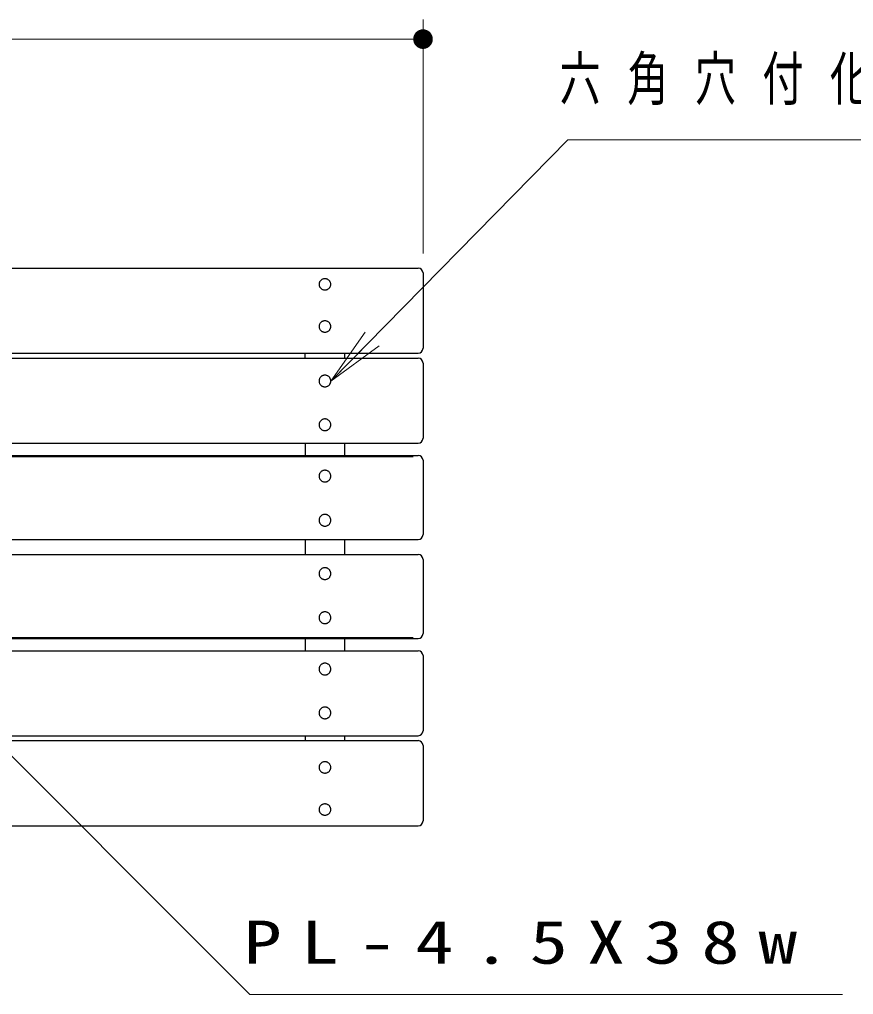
# Model space of a CAD drawing. Units: millimetres on the paper, scale 1:20. Extents: x -365 to 10, y -38 to 257.
# Drawn here: x -225.33 to -182.83, y 163.26 to 212.94 of the extents above; entities that cross this region are included whole.
import ezdxf

# ---------------------------------------------------------------- set-up
doc = ezdxf.new("R2010")
doc.units = ezdxf.units.MM
doc.layers.add('LY_1', color=4, linetype='Continuous', lineweight=25)
doc.styles.add('ＭＳ ゴシック', font='')
doc.styles.get('ＭＳ ゴシック').set_extended_font_data('MS Gothic')

# ---------------------------------------------------------------- blocks, each defined once
blk = doc.blocks.new('filled_dot')
at = {"color": 0, "linetype": 'Continuous', "lineweight": -2, "const_width": 1.25}
blk.add_lwpolyline([(-0.625, 0, 1), (0.625, 0, 1)], format="xyb", close=True, dxfattribs=at)

msp = doc.modelspace()

# ---------------------------------------------------------------- linework, layer by layer
at = {"layer": 'LY_1', "color": 7, "lineweight": 13}
for p, q in [((-204.767, 201.024), (-204.767, 212.939)), ((-294.767, 211.939), (-204.767, 211.939)), ((-209.467, 194.519), (-207.72, 197.009)), ((-209.467, 194.519), (-207.364, 196.658)), ((-207.007, 196.307), (-209.467, 194.519))]:
    msp.add_line(p, q, dxfattribs=at)
at = {"layer": 'LY_1'}
for p, q in [((-294.517, 200.274), (-205.017, 200.274)), ((-204.767, 200.024), (-204.767, 196.184)), ((-294.517, 195.934), (-205.017, 195.934)), ((-294.517, 195.682), (-205.017, 195.682)), ((-204.767, 195.432), (-204.767, 191.603)), ((-294.517, 191.353), (-205.017, 191.353)), ((-210.767, 191.353), (-210.767, 190.729)), ((-208.767, 191.353), (-208.767, 190.729)), ((-294.517, 190.729), (-205.017, 190.729)), ((-204.767, 190.479), (-204.767, 186.696)), ((-294.517, 186.446), (-205.017, 186.446)), ((-210.767, 186.446), (-210.767, 185.681)), ((-208.767, 186.446), (-208.767, 185.681)), ((-294.517, 185.681), (-205.017, 185.681)), ((-204.767, 185.431), (-204.767, 181.649)), ((-294.517, 181.399), (-205.017, 181.399)), ((-294.517, 180.774), (-205.017, 180.774)), ((-204.767, 180.524), (-204.767, 176.696)), ((-294.517, 176.446), (-205.017, 176.446)), ((-294.517, 176.193), (-205.017, 176.193)), ((-204.767, 175.943), (-204.767, 172.103)), ((-294.517, 171.853), (-205.017, 171.853))]:
    msp.add_line(p, q, dxfattribs=at)
at = {"layer": 'LY_1', "color": 7}
for p, q in [((-210.767, 195.682), (-210.767, 195.934)), ((-208.767, 195.934), (-208.767, 195.682)), ((-294.267, 190.671), (-205.267, 190.671)), ((-294.267, 181.456), (-205.267, 181.456)), ((-210.767, 181.399), (-210.767, 180.774)), ((-208.767, 181.399), (-208.767, 180.774)), ((-210.767, 176.446), (-210.767, 176.193)), ((-208.767, 176.446), (-208.767, 176.193))]:
    msp.add_line(p, q, dxfattribs=at)
at = {"layer": 'LY_1', "color": 7, "lineweight": 13}
for points in [[(-209.467, 194.519), (-197.391, 206.8), (-149.336, 206.8)], [(-228.732, 178.396), (-213.594, 163.259), (-183.39, 163.259)]]:
    msp.add_lwpolyline(points, dxfattribs=at)
at = {"layer": 'LY_1'}
for points in [[(-209.467, 199.445), (-209.469, 199.47), (-209.472, 199.495), (-209.478, 199.519), (-209.485, 199.543), (-209.495, 199.566), (-209.508, 199.588), (-209.522, 199.609), (-209.538, 199.629), (-209.555, 199.648), (-209.575, 199.664), (-209.595, 199.68), (-209.617, 199.693), (-209.641, 199.705), (-209.665, 199.714), (-209.69, 199.722), (-209.715, 199.727), (-209.741, 199.73), (-209.767, 199.731), (-209.794, 199.73), (-209.819, 199.727), (-209.845, 199.722), (-209.87, 199.714), (-209.894, 199.705), (-209.917, 199.693), (-209.939, 199.68), (-209.96, 199.664), (-209.979, 199.648), (-209.997, 199.629), (-210.013, 199.609), (-210.027, 199.588), (-210.039, 199.566), (-210.049, 199.543), (-210.057, 199.519), (-210.063, 199.495), (-210.066, 199.47), (-210.067, 199.445), (-210.066, 199.42), (-210.063, 199.395), (-210.057, 199.371), (-210.049, 199.347), (-210.039, 199.324), (-210.027, 199.302), (-210.013, 199.281), (-209.997, 199.261), (-209.979, 199.243), (-209.96, 199.226), (-209.939, 199.21), (-209.917, 199.197), (-209.894, 199.186), (-209.87, 199.176), (-209.845, 199.168), (-209.819, 199.163), (-209.794, 199.16), (-209.767, 199.159), (-209.741, 199.16), (-209.715, 199.163), (-209.69, 199.168), (-209.665, 199.176), (-209.641, 199.186), (-209.617, 199.197), (-209.595, 199.21), (-209.575, 199.226), (-209.555, 199.243), (-209.538, 199.261), (-209.522, 199.281), (-209.508, 199.302), (-209.495, 199.324), (-209.485, 199.347), (-209.478, 199.371), (-209.472, 199.395), (-209.469, 199.42)], [(-209.467, 197.297), (-209.469, 197.322), (-209.472, 197.347), (-209.478, 197.371), (-209.485, 197.395), (-209.495, 197.418), (-209.508, 197.44), (-209.522, 197.461), (-209.538, 197.481), (-209.555, 197.5), (-209.575, 197.517), (-209.595, 197.532), (-209.617, 197.545), (-209.641, 197.557), (-209.665, 197.566), (-209.69, 197.574), (-209.715, 197.579), (-209.741, 197.582), (-209.767, 197.584), (-209.794, 197.582), (-209.819, 197.579), (-209.845, 197.574), (-209.87, 197.566), (-209.894, 197.557), (-209.917, 197.545), (-209.939, 197.532), (-209.96, 197.517), (-209.979, 197.5), (-209.997, 197.481), (-210.013, 197.461), (-210.027, 197.44), (-210.039, 197.418), (-210.049, 197.395), (-210.057, 197.371), (-210.063, 197.347), (-210.066, 197.322), (-210.067, 197.297), (-210.066, 197.272), (-210.063, 197.247), (-210.057, 197.223), (-210.049, 197.199), (-210.039, 197.176), (-210.027, 197.154), (-210.013, 197.133), (-209.997, 197.113), (-209.979, 197.095), (-209.96, 197.078), (-209.939, 197.063), (-209.917, 197.049), (-209.894, 197.038), (-209.87, 197.028), (-209.845, 197.021), (-209.819, 197.015), (-209.794, 197.012), (-209.767, 197.011), (-209.741, 197.012), (-209.715, 197.015), (-209.69, 197.021), (-209.665, 197.028), (-209.641, 197.038), (-209.617, 197.049), (-209.595, 197.063), (-209.575, 197.078), (-209.555, 197.095), (-209.538, 197.113), (-209.522, 197.133), (-209.508, 197.154), (-209.495, 197.176), (-209.485, 197.199), (-209.478, 197.223), (-209.472, 197.247), (-209.469, 197.272)], [(-209.467, 194.519), (-209.469, 194.545), (-209.472, 194.571), (-209.478, 194.596), (-209.485, 194.621), (-209.495, 194.645), (-209.508, 194.668), (-209.522, 194.69), (-209.538, 194.71), (-209.555, 194.729), (-209.575, 194.747), (-209.595, 194.763), (-209.617, 194.777), (-209.641, 194.789), (-209.665, 194.799), (-209.69, 194.807), (-209.715, 194.812), (-209.741, 194.816), (-209.767, 194.817), (-209.794, 194.816), (-209.819, 194.812), (-209.845, 194.807), (-209.87, 194.799), (-209.894, 194.789), (-209.917, 194.777), (-209.939, 194.763), (-209.96, 194.747), (-209.979, 194.729), (-209.997, 194.71), (-210.013, 194.69), (-210.027, 194.668), (-210.039, 194.645), (-210.049, 194.621), (-210.057, 194.596), (-210.063, 194.571), (-210.066, 194.545), (-210.067, 194.519), (-210.066, 194.493), (-210.063, 194.467), (-210.057, 194.442), (-210.049, 194.417), (-210.039, 194.393), (-210.027, 194.37), (-210.013, 194.348), (-209.997, 194.328), (-209.979, 194.309), (-209.96, 194.291), (-209.939, 194.275), (-209.917, 194.261), (-209.894, 194.249), (-209.87, 194.239), (-209.845, 194.232), (-209.819, 194.226), (-209.794, 194.223), (-209.767, 194.221), (-209.741, 194.223), (-209.715, 194.226), (-209.69, 194.232), (-209.665, 194.239), (-209.641, 194.249), (-209.617, 194.261), (-209.595, 194.275), (-209.575, 194.291), (-209.555, 194.309), (-209.538, 194.328), (-209.522, 194.348), (-209.508, 194.37), (-209.495, 194.393), (-209.485, 194.417), (-209.478, 194.442), (-209.472, 194.467), (-209.469, 194.493)], [(-209.467, 192.287), (-209.469, 192.313), (-209.472, 192.338), (-209.478, 192.364), (-209.485, 192.389), (-209.495, 192.413), (-209.508, 192.436), (-209.522, 192.457), (-209.538, 192.478), (-209.555, 192.497), (-209.575, 192.515), (-209.595, 192.531), (-209.617, 192.545), (-209.641, 192.557), (-209.665, 192.566), (-209.69, 192.574), (-209.715, 192.58), (-209.741, 192.583), (-209.767, 192.584), (-209.794, 192.583), (-209.819, 192.58), (-209.845, 192.574), (-209.87, 192.566), (-209.894, 192.557), (-209.917, 192.545), (-209.939, 192.531), (-209.96, 192.515), (-209.979, 192.497), (-209.997, 192.478), (-210.013, 192.457), (-210.027, 192.436), (-210.039, 192.413), (-210.049, 192.389), (-210.057, 192.364), (-210.063, 192.338), (-210.066, 192.313), (-210.067, 192.287), (-210.066, 192.261), (-210.063, 192.235), (-210.057, 192.21), (-210.049, 192.185), (-210.039, 192.161), (-210.027, 192.138), (-210.013, 192.116), (-209.997, 192.095), (-209.979, 192.076), (-209.96, 192.059), (-209.939, 192.043), (-209.917, 192.029), (-209.894, 192.017), (-209.87, 192.007), (-209.845, 191.999), (-209.819, 191.994), (-209.794, 191.99), (-209.767, 191.989), (-209.741, 191.99), (-209.715, 191.994), (-209.69, 191.999), (-209.665, 192.007), (-209.641, 192.017), (-209.617, 192.029), (-209.595, 192.043), (-209.575, 192.059), (-209.555, 192.076), (-209.538, 192.095), (-209.522, 192.116), (-209.508, 192.138), (-209.495, 192.161), (-209.485, 192.185), (-209.478, 192.21), (-209.472, 192.235), (-209.469, 192.261)], [(-209.467, 189.672), (-209.469, 189.698), (-209.472, 189.724), (-209.478, 189.75), (-209.485, 189.775), (-209.495, 189.799), (-209.508, 189.822), (-209.522, 189.844), (-209.538, 189.865), (-209.555, 189.884), (-209.575, 189.902), (-209.595, 189.918), (-209.617, 189.932), (-209.641, 189.944), (-209.665, 189.954), (-209.69, 189.962), (-209.715, 189.967), (-209.741, 189.971), (-209.767, 189.972), (-209.794, 189.971), (-209.819, 189.967), (-209.845, 189.962), (-209.87, 189.954), (-209.894, 189.944), (-209.917, 189.932), (-209.939, 189.918), (-209.96, 189.902), (-209.979, 189.884), (-209.997, 189.865), (-210.013, 189.844), (-210.027, 189.822), (-210.039, 189.799), (-210.049, 189.775), (-210.057, 189.75), (-210.063, 189.724), (-210.066, 189.698), (-210.067, 189.672), (-210.066, 189.646), (-210.063, 189.62), (-210.057, 189.595), (-210.049, 189.57), (-210.039, 189.546), (-210.027, 189.522), (-210.013, 189.5), (-209.997, 189.48), (-209.979, 189.46), (-209.96, 189.443), (-209.939, 189.427), (-209.917, 189.413), (-209.894, 189.401), (-209.87, 189.391), (-209.845, 189.383), (-209.819, 189.377), (-209.794, 189.374), (-209.767, 189.373), (-209.741, 189.374), (-209.715, 189.377), (-209.69, 189.383), (-209.665, 189.391), (-209.641, 189.401), (-209.617, 189.413), (-209.595, 189.427), (-209.575, 189.443), (-209.555, 189.46), (-209.538, 189.48), (-209.522, 189.5), (-209.508, 189.522), (-209.495, 189.546), (-209.485, 189.57), (-209.478, 189.595), (-209.472, 189.62), (-209.469, 189.646)], [(-209.467, 187.424), (-209.469, 187.45), (-209.472, 187.476), (-209.478, 187.502), (-209.485, 187.527), (-209.495, 187.551), (-209.508, 187.574), (-209.522, 187.596), (-209.538, 187.617), (-209.555, 187.636), (-209.575, 187.654), (-209.595, 187.67), (-209.617, 187.684), (-209.641, 187.696), (-209.665, 187.706), (-209.69, 187.714), (-209.715, 187.72), (-209.741, 187.723), (-209.767, 187.724), (-209.794, 187.723), (-209.819, 187.72), (-209.845, 187.714), (-209.87, 187.706), (-209.894, 187.696), (-209.917, 187.684), (-209.939, 187.67), (-209.96, 187.654), (-209.979, 187.636), (-209.997, 187.617), (-210.013, 187.596), (-210.027, 187.574), (-210.039, 187.551), (-210.049, 187.527), (-210.057, 187.502), (-210.063, 187.476), (-210.066, 187.45), (-210.067, 187.424), (-210.066, 187.398), (-210.063, 187.372), (-210.057, 187.347), (-210.049, 187.322), (-210.039, 187.298), (-210.027, 187.274), (-210.013, 187.252), (-209.997, 187.232), (-209.979, 187.212), (-209.96, 187.195), (-209.939, 187.179), (-209.917, 187.165), (-209.894, 187.153), (-209.87, 187.143), (-209.845, 187.135), (-209.819, 187.129), (-209.794, 187.126), (-209.767, 187.125), (-209.741, 187.126), (-209.715, 187.129), (-209.69, 187.135), (-209.665, 187.143), (-209.641, 187.153), (-209.617, 187.165), (-209.595, 187.179), (-209.575, 187.195), (-209.555, 187.212), (-209.538, 187.232), (-209.522, 187.252), (-209.508, 187.274), (-209.495, 187.298), (-209.485, 187.322), (-209.478, 187.347), (-209.472, 187.372), (-209.469, 187.398)], [(-209.467, 184.703), (-209.469, 184.729), (-209.472, 184.755), (-209.478, 184.781), (-209.485, 184.806), (-209.495, 184.83), (-209.508, 184.853), (-209.522, 184.875), (-209.538, 184.896), (-209.555, 184.915), (-209.575, 184.933), (-209.595, 184.949), (-209.617, 184.963), (-209.641, 184.975), (-209.665, 184.985), (-209.69, 184.993), (-209.715, 184.998), (-209.741, 185.002), (-209.767, 185.003), (-209.794, 185.002), (-209.819, 184.998), (-209.845, 184.993), (-209.87, 184.985), (-209.894, 184.975), (-209.917, 184.963), (-209.939, 184.949), (-209.96, 184.933), (-209.979, 184.915), (-209.997, 184.896), (-210.013, 184.875), (-210.027, 184.853), (-210.039, 184.83), (-210.049, 184.806), (-210.057, 184.781), (-210.063, 184.755), (-210.066, 184.729), (-210.067, 184.703), (-210.066, 184.677), (-210.063, 184.651), (-210.057, 184.626), (-210.049, 184.601), (-210.039, 184.576), (-210.027, 184.553), (-210.013, 184.531), (-209.997, 184.51), (-209.979, 184.491), (-209.96, 184.474), (-209.939, 184.458), (-209.917, 184.444), (-209.894, 184.432), (-209.87, 184.422), (-209.845, 184.414), (-209.819, 184.408), (-209.794, 184.405), (-209.767, 184.403), (-209.741, 184.405), (-209.715, 184.408), (-209.69, 184.414), (-209.665, 184.422), (-209.641, 184.432), (-209.617, 184.444), (-209.595, 184.458), (-209.575, 184.474), (-209.555, 184.491), (-209.538, 184.51), (-209.522, 184.531), (-209.508, 184.553), (-209.495, 184.576), (-209.485, 184.601), (-209.478, 184.626), (-209.472, 184.651), (-209.469, 184.677)], [(-209.467, 182.455), (-209.469, 182.481), (-209.472, 182.507), (-209.478, 182.533), (-209.485, 182.558), (-209.495, 182.582), (-209.508, 182.605), (-209.522, 182.627), (-209.538, 182.648), (-209.555, 182.667), (-209.575, 182.685), (-209.595, 182.701), (-209.617, 182.715), (-209.641, 182.727), (-209.665, 182.737), (-209.69, 182.745), (-209.715, 182.75), (-209.741, 182.754), (-209.767, 182.755), (-209.794, 182.754), (-209.819, 182.75), (-209.845, 182.745), (-209.87, 182.737), (-209.894, 182.727), (-209.917, 182.715), (-209.939, 182.701), (-209.96, 182.685), (-209.979, 182.667), (-209.997, 182.648), (-210.013, 182.627), (-210.027, 182.605), (-210.039, 182.582), (-210.049, 182.558), (-210.057, 182.533), (-210.063, 182.507), (-210.066, 182.481), (-210.067, 182.455), (-210.066, 182.429), (-210.063, 182.403), (-210.057, 182.378), (-210.049, 182.353), (-210.039, 182.329), (-210.027, 182.305), (-210.013, 182.283), (-209.997, 182.263), (-209.979, 182.243), (-209.96, 182.226), (-209.939, 182.21), (-209.917, 182.196), (-209.894, 182.184), (-209.87, 182.174), (-209.845, 182.166), (-209.819, 182.16), (-209.794, 182.157), (-209.767, 182.155), (-209.741, 182.157), (-209.715, 182.16), (-209.69, 182.166), (-209.665, 182.174), (-209.641, 182.184), (-209.617, 182.196), (-209.595, 182.21), (-209.575, 182.226), (-209.555, 182.243), (-209.538, 182.263), (-209.522, 182.283), (-209.508, 182.305), (-209.495, 182.329), (-209.485, 182.353), (-209.478, 182.378), (-209.472, 182.403), (-209.469, 182.429)], [(-209.467, 179.841), (-209.469, 179.867), (-209.472, 179.892), (-209.478, 179.918), (-209.485, 179.943), (-209.495, 179.967), (-209.508, 179.99), (-209.522, 180.011), (-209.538, 180.032), (-209.555, 180.051), (-209.575, 180.069), (-209.595, 180.085), (-209.617, 180.098), (-209.641, 180.11), (-209.665, 180.12), (-209.69, 180.128), (-209.715, 180.134), (-209.741, 180.137), (-209.767, 180.138), (-209.794, 180.137), (-209.819, 180.134), (-209.845, 180.128), (-209.87, 180.12), (-209.894, 180.11), (-209.917, 180.098), (-209.939, 180.085), (-209.96, 180.069), (-209.979, 180.051), (-209.997, 180.032), (-210.013, 180.011), (-210.027, 179.99), (-210.039, 179.967), (-210.049, 179.943), (-210.057, 179.918), (-210.063, 179.892), (-210.066, 179.867), (-210.067, 179.841), (-210.066, 179.815), (-210.063, 179.789), (-210.057, 179.764), (-210.049, 179.739), (-210.039, 179.715), (-210.027, 179.692), (-210.013, 179.67), (-209.997, 179.649), (-209.979, 179.63), (-209.96, 179.613), (-209.939, 179.597), (-209.917, 179.583), (-209.894, 179.571), (-209.87, 179.561), (-209.845, 179.553), (-209.819, 179.548), (-209.794, 179.544), (-209.767, 179.543), (-209.741, 179.544), (-209.715, 179.548), (-209.69, 179.553), (-209.665, 179.561), (-209.641, 179.571), (-209.617, 179.583), (-209.595, 179.597), (-209.575, 179.613), (-209.555, 179.63), (-209.538, 179.649), (-209.522, 179.67), (-209.508, 179.692), (-209.495, 179.715), (-209.485, 179.739), (-209.478, 179.764), (-209.472, 179.789), (-209.469, 179.815)], [(-209.467, 177.609), (-209.469, 177.634), (-209.472, 177.66), (-209.478, 177.686), (-209.485, 177.71), (-209.495, 177.734), (-209.508, 177.757), (-209.522, 177.779), (-209.538, 177.8), (-209.555, 177.819), (-209.575, 177.837), (-209.595, 177.852), (-209.617, 177.866), (-209.641, 177.878), (-209.665, 177.888), (-209.69, 177.896), (-209.715, 177.902), (-209.741, 177.905), (-209.767, 177.906), (-209.794, 177.905), (-209.819, 177.902), (-209.845, 177.896), (-209.87, 177.888), (-209.894, 177.878), (-209.917, 177.866), (-209.939, 177.852), (-209.96, 177.837), (-209.979, 177.819), (-209.997, 177.8), (-210.013, 177.779), (-210.027, 177.757), (-210.039, 177.734), (-210.049, 177.71), (-210.057, 177.686), (-210.063, 177.66), (-210.066, 177.634), (-210.067, 177.609), (-210.066, 177.583), (-210.063, 177.557), (-210.057, 177.531), (-210.049, 177.507), (-210.039, 177.483), (-210.027, 177.46), (-210.013, 177.438), (-209.997, 177.417), (-209.979, 177.398), (-209.96, 177.381), (-209.939, 177.365), (-209.917, 177.351), (-209.894, 177.339), (-209.87, 177.329), (-209.845, 177.321), (-209.819, 177.315), (-209.794, 177.312), (-209.767, 177.311), (-209.741, 177.312), (-209.715, 177.315), (-209.69, 177.321), (-209.665, 177.329), (-209.641, 177.339), (-209.617, 177.351), (-209.595, 177.365), (-209.575, 177.381), (-209.555, 177.398), (-209.538, 177.417), (-209.522, 177.438), (-209.508, 177.46), (-209.495, 177.483), (-209.485, 177.507), (-209.478, 177.531), (-209.472, 177.557), (-209.469, 177.583)], [(-209.467, 174.83), (-209.469, 174.855), (-209.472, 174.88), (-209.478, 174.904), (-209.485, 174.928), (-209.495, 174.951), (-209.508, 174.973), (-209.522, 174.995), (-209.538, 175.014), (-209.555, 175.033), (-209.575, 175.05), (-209.595, 175.065), (-209.617, 175.078), (-209.641, 175.09), (-209.665, 175.099), (-209.69, 175.107), (-209.715, 175.112), (-209.741, 175.116), (-209.767, 175.117), (-209.794, 175.116), (-209.819, 175.112), (-209.845, 175.107), (-209.87, 175.099), (-209.894, 175.09), (-209.917, 175.078), (-209.939, 175.065), (-209.96, 175.05), (-209.979, 175.033), (-209.997, 175.014), (-210.013, 174.995), (-210.027, 174.973), (-210.039, 174.951), (-210.049, 174.928), (-210.057, 174.904), (-210.063, 174.88), (-210.066, 174.855), (-210.067, 174.83), (-210.066, 174.805), (-210.063, 174.781), (-210.057, 174.756), (-210.049, 174.732), (-210.039, 174.709), (-210.027, 174.687), (-210.013, 174.666), (-209.997, 174.646), (-209.979, 174.628), (-209.96, 174.611), (-209.939, 174.596), (-209.917, 174.582), (-209.894, 174.571), (-209.87, 174.561), (-209.845, 174.554), (-209.819, 174.548), (-209.794, 174.545), (-209.767, 174.544), (-209.741, 174.545), (-209.715, 174.548), (-209.69, 174.554), (-209.665, 174.561), (-209.641, 174.571), (-209.617, 174.582), (-209.595, 174.596), (-209.575, 174.611), (-209.555, 174.628), (-209.538, 174.646), (-209.522, 174.666), (-209.508, 174.687), (-209.495, 174.709), (-209.485, 174.732), (-209.478, 174.756), (-209.472, 174.781), (-209.469, 174.805)], [(-209.467, 172.682), (-209.469, 172.707), (-209.472, 172.732), (-209.478, 172.756), (-209.485, 172.78), (-209.495, 172.803), (-209.508, 172.826), (-209.522, 172.847), (-209.538, 172.866), (-209.555, 172.885), (-209.575, 172.902), (-209.595, 172.917), (-209.617, 172.93), (-209.641, 172.942), (-209.665, 172.951), (-209.69, 172.959), (-209.715, 172.964), (-209.741, 172.968), (-209.767, 172.969), (-209.794, 172.968), (-209.819, 172.964), (-209.845, 172.959), (-209.87, 172.951), (-209.894, 172.942), (-209.917, 172.93), (-209.939, 172.917), (-209.96, 172.902), (-209.979, 172.885), (-209.997, 172.866), (-210.013, 172.847), (-210.027, 172.826), (-210.039, 172.803), (-210.049, 172.78), (-210.057, 172.756), (-210.063, 172.732), (-210.066, 172.707), (-210.067, 172.682), (-210.066, 172.657), (-210.063, 172.633), (-210.057, 172.608), (-210.049, 172.584), (-210.039, 172.561), (-210.027, 172.539), (-210.013, 172.518), (-209.997, 172.498), (-209.979, 172.48), (-209.96, 172.463), (-209.939, 172.448), (-209.917, 172.434), (-209.894, 172.423), (-209.87, 172.413), (-209.845, 172.406), (-209.819, 172.4), (-209.794, 172.397), (-209.767, 172.396), (-209.741, 172.397), (-209.715, 172.4), (-209.69, 172.406), (-209.665, 172.413), (-209.641, 172.423), (-209.617, 172.434), (-209.595, 172.448), (-209.575, 172.463), (-209.555, 172.48), (-209.538, 172.498), (-209.522, 172.518), (-209.508, 172.539), (-209.495, 172.561), (-209.485, 172.584), (-209.478, 172.608), (-209.472, 172.633), (-209.469, 172.657)]]:
    msp.add_lwpolyline(points, close=True, dxfattribs=at)
for centre, start, end in [((-205.017, 200.024), 0, 90), ((-205.017, 196.184), 270, 0), ((-205.017, 195.432), 0, 90), ((-205.017, 191.603), 270, 0), ((-205.017, 190.479), 0, 90), ((-205.017, 186.696), 270, 0), ((-205.017, 185.431), 0, 90), ((-205.017, 181.649), 270, 0), ((-205.017, 180.524), 0, 90), ((-205.017, 176.696), 270, 0), ((-205.017, 175.943), 0, 90), ((-205.017, 172.103), 270, 0)]:
    msp.add_arc(centre, 0.25, start, end, dxfattribs=at)

# ---------------------------------------------------------------- block references
at = {"layer": 'LY_1', "color": 7, "lineweight": 13, "xscale": 0.4, "yscale": 0.4, "rotation": 180}
msp.add_blockref('filled_dot', (-204.767, 211.939), dxfattribs=at)

# ---------------------------------------------------------------- texts
at = {"layer": 'LY_1', "color": 7, "char_height": 2.199, "attachment_point": 4, "style": 'ＭＳ ゴシック'}
for s, insert in [('\\T1.64;\\W0.7;六角穴付化粧小ネジ\u3000Ｍ６\u3000ＳＵＳ', (-197.806, 209.8)), ('\\T1.5;\\W1.3;PL-4.5X38w', (-213.914, 165.909))]:
    msp.add_mtext(s, dxfattribs=dict(at, insert=insert))

doc.saveas('drawing.dxf')
